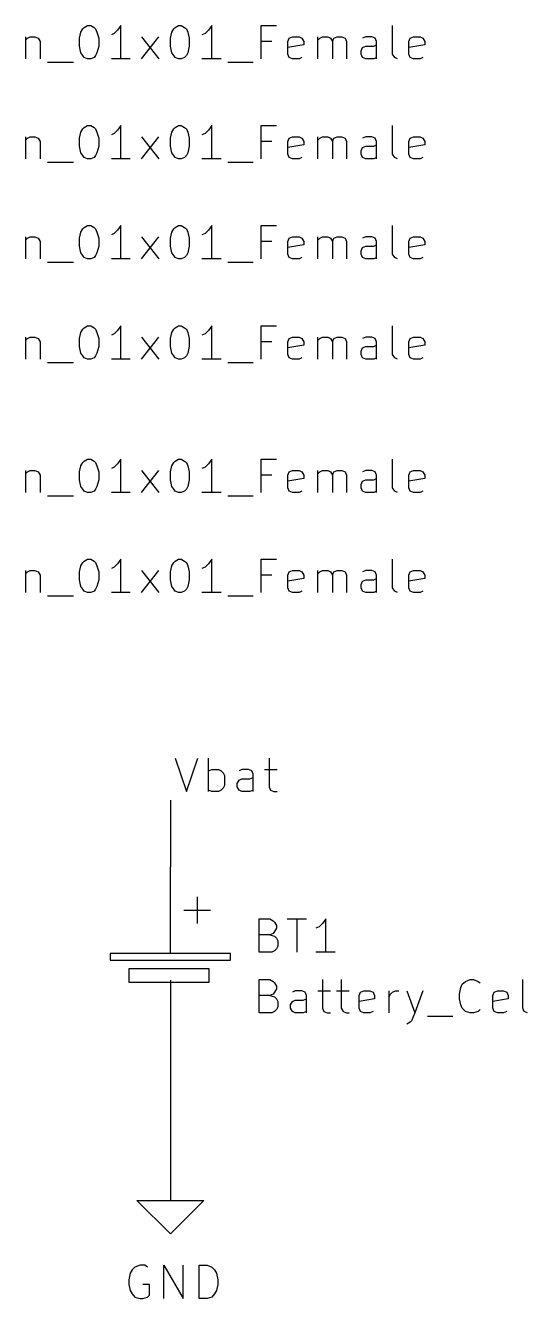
# Model space of a CAD drawing. Extents: x 0.4 to 11.3, y -7.9 to -0.4.
# Drawn here: x 6.983 to 7.735, y -5.997 to -4.089 of the extents above; entities that cross this region are included whole.
import ezdxf

# ---------------------------------------------------------------- set-up
doc = ezdxf.new("R2010")
doc.units = 0
doc.header["$MEASUREMENT"] = 0
for name, color, linetype in [('BLACK', 7, 'CONTINUOUS'), ('CYAN2', 4, 'CONTINUOUS'), ('GREEN2', 3, 'CONTINUOUS'), ('RED2', 1, 'CONTINUOUS')]:
    doc.layers.add(name, color=color, linetype=linetype)

msp = doc.modelspace()

# ---------------------------------------------------------------- linework, layer by layer
at = {"layer": 'BLACK', "linetype": 'CONTINUOUS'}
for p, q in [((7.207, -5.187), (7.224, -5.237)), ((7.224, -5.237), (7.241, -5.187)), ((7.257, -5.237), (7.257, -5.187)), ((7.348, -5.187), (7.348, -5.23)), ((7.257, -5.206), (7.262, -5.204)), ((7.262, -5.204), (7.272, -5.204)), ((7.272, -5.204), (7.276, -5.206)), ((7.276, -5.206), (7.279, -5.209)), ((7.307, -5.204), (7.303, -5.206)), ((7.317, -5.204), (7.307, -5.204)), ((7.322, -5.206), (7.317, -5.204)), ((7.324, -5.211), (7.322, -5.206)), ((7.341, -5.204), (7.36, -5.204)), ((7.279, -5.209), (7.281, -5.213)), ((7.281, -5.213), (7.281, -5.228)), ((7.3, -5.225), (7.303, -5.22)), ((7.3, -5.23), (7.3, -5.225)), ((7.303, -5.22), (7.307, -5.218)), ((7.307, -5.218), (7.319, -5.218)), ((7.319, -5.218), (7.324, -5.216)), ((7.324, -5.237), (7.324, -5.211)), ((7.262, -5.237), (7.257, -5.235)), ((7.272, -5.237), (7.262, -5.237)), ((7.276, -5.235), (7.272, -5.237)), ((7.279, -5.232), (7.276, -5.235)), ((7.281, -5.228), (7.279, -5.232)), ((7.303, -5.235), (7.3, -5.23)), ((7.307, -5.237), (7.303, -5.235)), ((7.319, -5.237), (7.307, -5.237)), ((7.324, -5.235), (7.319, -5.237)), ((7.348, -5.23), (7.35, -5.235)), ((7.35, -5.235), (7.355, -5.237)), ((7.355, -5.237), (7.36, -5.237))]:
    msp.add_line(p, q, dxfattribs=at)
at = {"layer": 'CYAN2', "linetype": 'CONTINUOUS'}
for p, q in [((7.064, -4.108), (7.066, -4.099)), ((7.066, -4.099), (7.069, -4.094)), ((7.069, -4.094), (7.071, -4.092)), ((7.071, -4.092), (7.076, -4.089)), ((7.076, -4.089), (7.081, -4.089)), ((7.081, -4.089), (7.086, -4.092)), ((7.086, -4.092), (7.088, -4.094)), ((7.088, -4.094), (7.09, -4.099)), ((7.09, -4.099), (7.093, -4.108)), ((7.116, -4.101), (7.112, -4.103)), ((7.121, -4.096), (7.116, -4.101)), ((7.126, -4.089), (7.121, -4.096)), ((7.126, -4.139), (7.126, -4.089)), ((7.2, -4.108), (7.202, -4.099)), ((7.202, -4.099), (7.205, -4.094)), ((7.205, -4.094), (7.207, -4.092)), ((7.207, -4.092), (7.212, -4.089)), ((7.212, -4.089), (7.216, -4.089)), ((7.216, -4.089), (7.221, -4.092)), ((7.221, -4.092), (7.224, -4.094)), ((7.224, -4.094), (7.226, -4.099)), ((7.226, -4.099), (7.228, -4.108)), ((7.252, -4.101), (7.247, -4.103)), ((7.257, -4.096), (7.252, -4.101)), ((7.262, -4.089), (7.257, -4.096)), ((7.262, -4.139), (7.262, -4.089)), ((7.336, -4.139), (7.336, -4.089)), ((7.336, -4.089), (7.359, -4.089)), ((7.533, -4.132), (7.533, -4.089)), ((6.983, -4.106), (6.983, -4.139)), ((6.983, -4.111), (6.986, -4.108)), ((6.986, -4.108), (6.99, -4.106)), ((6.99, -4.106), (6.997, -4.106)), ((6.997, -4.106), (7.002, -4.108)), ((7.002, -4.108), (7.005, -4.113)), ((7.005, -4.113), (7.005, -4.139)), ((7.064, -4.12), (7.064, -4.108)), ((7.066, -4.13), (7.064, -4.12)), ((7.093, -4.12), (7.09, -4.13)), ((7.093, -4.108), (7.093, -4.12)), ((7.157, -4.139), (7.183, -4.106)), ((7.157, -4.106), (7.183, -4.139)), ((7.2, -4.12), (7.2, -4.108)), ((7.202, -4.13), (7.2, -4.12)), ((7.228, -4.12), (7.226, -4.13)), ((7.228, -4.108), (7.228, -4.12)), ((7.352, -4.113), (7.336, -4.113)), ((7.376, -4.113), (7.378, -4.108)), ((7.376, -4.132), (7.376, -4.113)), ((7.4, -4.118), (7.376, -4.122)), ((7.378, -4.108), (7.383, -4.106)), ((7.383, -4.106), (7.393, -4.106)), ((7.393, -4.106), (7.397, -4.108)), ((7.397, -4.108), (7.4, -4.113)), ((7.4, -4.113), (7.4, -4.118)), ((7.421, -4.139), (7.421, -4.106)), ((7.421, -4.111), (7.424, -4.108)), ((7.424, -4.108), (7.428, -4.106)), ((7.428, -4.106), (7.436, -4.106)), ((7.436, -4.106), (7.44, -4.108)), ((7.44, -4.108), (7.443, -4.113)), ((7.443, -4.113), (7.445, -4.108)), ((7.443, -4.113), (7.443, -4.139)), ((7.445, -4.108), (7.45, -4.106)), ((7.45, -4.106), (7.457, -4.106)), ((7.457, -4.106), (7.462, -4.108)), ((7.462, -4.108), (7.464, -4.113)), ((7.464, -4.113), (7.464, -4.139)), ((7.493, -4.106), (7.488, -4.108)), ((7.488, -4.122), (7.493, -4.12)), ((7.502, -4.106), (7.493, -4.106)), ((7.493, -4.12), (7.505, -4.12)), ((7.507, -4.108), (7.502, -4.106)), ((7.505, -4.12), (7.509, -4.118)), ((7.509, -4.113), (7.507, -4.108)), ((7.509, -4.139), (7.509, -4.113)), ((7.557, -4.113), (7.559, -4.108)), ((7.557, -4.132), (7.557, -4.113)), ((7.581, -4.118), (7.557, -4.122)), ((7.559, -4.108), (7.564, -4.106)), ((7.564, -4.106), (7.574, -4.106)), ((7.574, -4.106), (7.578, -4.108)), ((7.578, -4.108), (7.581, -4.113)), ((7.581, -4.113), (7.581, -4.118)), ((7.069, -4.134), (7.066, -4.13)), ((7.071, -4.137), (7.069, -4.134)), ((7.076, -4.139), (7.071, -4.137)), ((7.081, -4.139), (7.076, -4.139)), ((7.086, -4.137), (7.081, -4.139)), ((7.088, -4.134), (7.086, -4.137)), ((7.09, -4.13), (7.088, -4.134)), ((7.14, -4.139), (7.112, -4.139)), ((7.205, -4.134), (7.202, -4.13)), ((7.207, -4.137), (7.205, -4.134)), ((7.212, -4.139), (7.207, -4.137)), ((7.216, -4.139), (7.212, -4.139)), ((7.221, -4.137), (7.216, -4.139)), ((7.224, -4.134), (7.221, -4.137)), ((7.226, -4.13), (7.224, -4.134)), ((7.276, -4.139), (7.247, -4.139)), ((7.378, -4.137), (7.376, -4.132)), ((7.383, -4.139), (7.378, -4.137)), ((7.393, -4.139), (7.383, -4.139)), ((7.397, -4.137), (7.393, -4.139)), ((7.486, -4.127), (7.488, -4.122)), ((7.486, -4.132), (7.486, -4.127)), ((7.488, -4.137), (7.486, -4.132)), ((7.493, -4.139), (7.488, -4.137)), ((7.505, -4.139), (7.493, -4.139)), ((7.509, -4.137), (7.505, -4.139)), ((7.536, -4.137), (7.533, -4.132)), ((7.54, -4.139), (7.536, -4.137)), ((7.559, -4.137), (7.557, -4.132)), ((7.564, -4.139), (7.559, -4.137)), ((7.574, -4.139), (7.564, -4.139)), ((7.578, -4.137), (7.574, -4.139)), ((7.016, -4.144), (7.055, -4.144)), ((7.286, -4.144), (7.324, -4.144)), ((7.064, -4.258), (7.066, -4.249)), ((7.066, -4.249), (7.069, -4.244)), ((7.069, -4.244), (7.071, -4.242)), ((7.071, -4.242), (7.076, -4.239)), ((7.076, -4.239), (7.081, -4.239)), ((7.081, -4.239), (7.086, -4.242)), ((7.086, -4.242), (7.088, -4.244)), ((7.088, -4.244), (7.09, -4.249)), ((7.09, -4.249), (7.093, -4.258)), ((7.116, -4.251), (7.112, -4.253)), ((7.121, -4.246), (7.116, -4.251)), ((7.126, -4.239), (7.121, -4.246)), ((7.126, -4.289), (7.126, -4.239)), ((7.2, -4.258), (7.202, -4.249)), ((7.202, -4.249), (7.205, -4.244)), ((7.205, -4.244), (7.207, -4.242)), ((7.207, -4.242), (7.212, -4.239)), ((7.212, -4.239), (7.216, -4.239)), ((7.216, -4.239), (7.221, -4.242)), ((7.221, -4.242), (7.224, -4.244)), ((7.224, -4.244), (7.226, -4.249)), ((7.226, -4.249), (7.228, -4.258)), ((7.252, -4.251), (7.247, -4.253)), ((7.257, -4.246), (7.252, -4.251)), ((7.262, -4.239), (7.257, -4.246)), ((7.262, -4.289), (7.262, -4.239)), ((7.336, -4.289), (7.336, -4.239)), ((7.336, -4.239), (7.359, -4.239)), ((7.533, -4.282), (7.533, -4.239)), ((6.983, -4.256), (6.983, -4.289)), ((6.983, -4.261), (6.986, -4.258)), ((6.986, -4.258), (6.99, -4.256)), ((6.99, -4.256), (6.997, -4.256)), ((6.997, -4.256), (7.002, -4.258)), ((7.002, -4.258), (7.005, -4.263)), ((7.005, -4.263), (7.005, -4.289)), ((7.064, -4.27), (7.064, -4.258)), ((7.066, -4.28), (7.064, -4.27)), ((7.093, -4.27), (7.09, -4.28)), ((7.093, -4.258), (7.093, -4.27)), ((7.157, -4.289), (7.183, -4.256)), ((7.157, -4.256), (7.183, -4.289)), ((7.2, -4.27), (7.2, -4.258)), ((7.202, -4.28), (7.2, -4.27)), ((7.228, -4.27), (7.226, -4.28)), ((7.228, -4.258), (7.228, -4.27)), ((7.352, -4.263), (7.336, -4.263)), ((7.376, -4.263), (7.378, -4.258)), ((7.376, -4.282), (7.376, -4.263)), ((7.4, -4.268), (7.376, -4.272)), ((7.378, -4.258), (7.383, -4.256)), ((7.383, -4.256), (7.393, -4.256)), ((7.393, -4.256), (7.397, -4.258)), ((7.397, -4.258), (7.4, -4.263)), ((7.4, -4.263), (7.4, -4.268)), ((7.421, -4.289), (7.421, -4.256)), ((7.421, -4.261), (7.424, -4.258)), ((7.424, -4.258), (7.428, -4.256)), ((7.428, -4.256), (7.436, -4.256)), ((7.436, -4.256), (7.44, -4.258)), ((7.44, -4.258), (7.443, -4.263)), ((7.443, -4.263), (7.445, -4.258)), ((7.443, -4.263), (7.443, -4.289)), ((7.445, -4.258), (7.45, -4.256)), ((7.45, -4.256), (7.457, -4.256)), ((7.457, -4.256), (7.462, -4.258)), ((7.462, -4.258), (7.464, -4.263)), ((7.464, -4.263), (7.464, -4.289)), ((7.486, -4.277), (7.488, -4.272)), ((7.493, -4.256), (7.488, -4.258)), ((7.488, -4.272), (7.493, -4.27)), ((7.502, -4.256), (7.493, -4.256)), ((7.493, -4.27), (7.505, -4.27)), ((7.507, -4.258), (7.502, -4.256)), ((7.505, -4.27), (7.509, -4.268)), ((7.509, -4.263), (7.507, -4.258)), ((7.509, -4.289), (7.509, -4.263)), ((7.557, -4.263), (7.559, -4.258)), ((7.557, -4.282), (7.557, -4.263)), ((7.581, -4.268), (7.557, -4.272)), ((7.559, -4.258), (7.564, -4.256)), ((7.564, -4.256), (7.574, -4.256)), ((7.574, -4.256), (7.578, -4.258)), ((7.578, -4.258), (7.581, -4.263)), ((7.581, -4.263), (7.581, -4.268)), ((7.069, -4.284), (7.066, -4.28)), ((7.071, -4.287), (7.069, -4.284)), ((7.076, -4.289), (7.071, -4.287)), ((7.081, -4.289), (7.076, -4.289)), ((7.086, -4.287), (7.081, -4.289)), ((7.088, -4.284), (7.086, -4.287)), ((7.09, -4.28), (7.088, -4.284)), ((7.14, -4.289), (7.112, -4.289)), ((7.205, -4.284), (7.202, -4.28)), ((7.207, -4.287), (7.205, -4.284)), ((7.212, -4.289), (7.207, -4.287)), ((7.216, -4.289), (7.212, -4.289)), ((7.221, -4.287), (7.216, -4.289)), ((7.224, -4.284), (7.221, -4.287)), ((7.226, -4.28), (7.224, -4.284)), ((7.276, -4.289), (7.247, -4.289)), ((7.378, -4.287), (7.376, -4.282)), ((7.383, -4.289), (7.378, -4.287)), ((7.393, -4.289), (7.383, -4.289)), ((7.397, -4.287), (7.393, -4.289)), ((7.486, -4.282), (7.486, -4.277)), ((7.488, -4.287), (7.486, -4.282)), ((7.493, -4.289), (7.488, -4.287)), ((7.505, -4.289), (7.493, -4.289)), ((7.509, -4.287), (7.505, -4.289)), ((7.536, -4.287), (7.533, -4.282)), ((7.54, -4.289), (7.536, -4.287)), ((7.559, -4.287), (7.557, -4.282)), ((7.564, -4.289), (7.559, -4.287)), ((7.574, -4.289), (7.564, -4.289)), ((7.578, -4.287), (7.574, -4.289)), ((7.016, -4.294), (7.055, -4.294)), ((7.286, -4.294), (7.324, -4.294)), ((6.983, -4.406), (6.983, -4.439)), ((6.986, -4.408), (6.99, -4.406)), ((6.99, -4.406), (6.997, -4.406)), ((6.997, -4.406), (7.002, -4.408)), ((7.064, -4.408), (7.066, -4.399)), ((7.066, -4.399), (7.069, -4.394)), ((7.069, -4.394), (7.071, -4.392)), ((7.071, -4.392), (7.076, -4.389)), ((7.076, -4.389), (7.081, -4.389)), ((7.081, -4.389), (7.086, -4.392)), ((7.086, -4.392), (7.088, -4.394)), ((7.088, -4.394), (7.09, -4.399)), ((7.09, -4.399), (7.093, -4.408)), ((7.116, -4.401), (7.112, -4.403)), ((7.121, -4.396), (7.116, -4.401)), ((7.126, -4.389), (7.121, -4.396)), ((7.126, -4.439), (7.126, -4.389)), ((7.157, -4.439), (7.183, -4.406)), ((7.157, -4.406), (7.183, -4.439)), ((7.2, -4.408), (7.202, -4.399)), ((7.202, -4.399), (7.205, -4.394)), ((7.205, -4.394), (7.207, -4.392)), ((7.207, -4.392), (7.212, -4.389)), ((7.212, -4.389), (7.216, -4.389)), ((7.216, -4.389), (7.221, -4.392)), ((7.221, -4.392), (7.224, -4.394)), ((7.224, -4.394), (7.226, -4.399)), ((7.226, -4.399), (7.228, -4.408)), ((7.252, -4.401), (7.247, -4.403)), ((7.257, -4.396), (7.252, -4.401)), ((7.262, -4.389), (7.257, -4.396)), ((7.262, -4.439), (7.262, -4.389)), ((7.336, -4.439), (7.336, -4.389)), ((7.336, -4.389), (7.359, -4.389)), ((7.378, -4.408), (7.383, -4.406)), ((7.383, -4.406), (7.393, -4.406)), ((7.393, -4.406), (7.397, -4.408)), ((7.421, -4.439), (7.421, -4.406)), ((7.424, -4.408), (7.428, -4.406)), ((7.428, -4.406), (7.436, -4.406)), ((7.436, -4.406), (7.44, -4.408)), ((7.445, -4.408), (7.45, -4.406)), ((7.45, -4.406), (7.457, -4.406)), ((7.457, -4.406), (7.462, -4.408)), ((7.493, -4.406), (7.488, -4.408)), ((7.502, -4.406), (7.493, -4.406)), ((7.507, -4.408), (7.502, -4.406)), ((7.533, -4.432), (7.533, -4.389)), ((7.559, -4.408), (7.564, -4.406)), ((7.564, -4.406), (7.574, -4.406)), ((7.574, -4.406), (7.578, -4.408)), ((6.983, -4.411), (6.986, -4.408)), ((7.002, -4.408), (7.005, -4.413)), ((7.005, -4.413), (7.005, -4.439)), ((7.064, -4.42), (7.064, -4.408)), ((7.066, -4.43), (7.064, -4.42)), ((7.093, -4.42), (7.09, -4.43)), ((7.093, -4.408), (7.093, -4.42)), ((7.2, -4.42), (7.2, -4.408)), ((7.202, -4.43), (7.2, -4.42)), ((7.228, -4.42), (7.226, -4.43)), ((7.228, -4.408), (7.228, -4.42)), ((7.352, -4.413), (7.336, -4.413)), ((7.376, -4.413), (7.378, -4.408)), ((7.376, -4.432), (7.376, -4.413)), ((7.4, -4.418), (7.376, -4.422)), ((7.397, -4.408), (7.4, -4.413)), ((7.4, -4.413), (7.4, -4.418)), ((7.421, -4.411), (7.424, -4.408)), ((7.44, -4.408), (7.443, -4.413)), ((7.443, -4.413), (7.445, -4.408)), ((7.443, -4.413), (7.443, -4.439)), ((7.462, -4.408), (7.464, -4.413)), ((7.464, -4.413), (7.464, -4.439)), ((7.486, -4.427), (7.488, -4.422)), ((7.488, -4.422), (7.493, -4.42)), ((7.493, -4.42), (7.505, -4.42)), ((7.505, -4.42), (7.509, -4.418)), ((7.509, -4.413), (7.507, -4.408)), ((7.509, -4.439), (7.509, -4.413)), ((7.557, -4.413), (7.559, -4.408)), ((7.557, -4.432), (7.557, -4.413)), ((7.581, -4.418), (7.557, -4.422)), ((7.578, -4.408), (7.581, -4.413)), ((7.581, -4.413), (7.581, -4.418)), ((7.016, -4.444), (7.055, -4.444)), ((7.069, -4.434), (7.066, -4.43)), ((7.071, -4.437), (7.069, -4.434)), ((7.076, -4.439), (7.071, -4.437)), ((7.081, -4.439), (7.076, -4.439)), ((7.086, -4.437), (7.081, -4.439)), ((7.088, -4.434), (7.086, -4.437)), ((7.09, -4.43), (7.088, -4.434)), ((7.14, -4.439), (7.112, -4.439)), ((7.205, -4.434), (7.202, -4.43)), ((7.207, -4.437), (7.205, -4.434)), ((7.212, -4.439), (7.207, -4.437)), ((7.216, -4.439), (7.212, -4.439)), ((7.221, -4.437), (7.216, -4.439)), ((7.224, -4.434), (7.221, -4.437)), ((7.226, -4.43), (7.224, -4.434)), ((7.276, -4.439), (7.247, -4.439)), ((7.286, -4.444), (7.324, -4.444)), ((7.378, -4.437), (7.376, -4.432)), ((7.383, -4.439), (7.378, -4.437)), ((7.393, -4.439), (7.383, -4.439)), ((7.397, -4.437), (7.393, -4.439)), ((7.486, -4.432), (7.486, -4.427)), ((7.488, -4.437), (7.486, -4.432)), ((7.493, -4.439), (7.488, -4.437)), ((7.505, -4.439), (7.493, -4.439)), ((7.509, -4.437), (7.505, -4.439)), ((7.536, -4.437), (7.533, -4.432)), ((7.54, -4.439), (7.536, -4.437)), ((7.559, -4.437), (7.557, -4.432)), ((7.564, -4.439), (7.559, -4.437)), ((7.574, -4.439), (7.564, -4.439)), ((7.578, -4.437), (7.574, -4.439)), ((7.071, -4.542), (7.076, -4.539)), ((7.076, -4.539), (7.081, -4.539)), ((7.081, -4.539), (7.086, -4.542)), ((7.126, -4.539), (7.121, -4.546)), ((7.126, -4.589), (7.126, -4.539)), ((7.207, -4.542), (7.212, -4.539)), ((7.212, -4.539), (7.216, -4.539)), ((7.216, -4.539), (7.221, -4.542)), ((7.262, -4.539), (7.257, -4.546)), ((7.262, -4.589), (7.262, -4.539)), ((7.336, -4.589), (7.336, -4.539)), ((7.336, -4.539), (7.359, -4.539)), ((7.533, -4.582), (7.533, -4.539)), ((6.983, -4.556), (6.983, -4.589)), ((6.983, -4.561), (6.986, -4.558)), ((6.986, -4.558), (6.99, -4.556)), ((6.99, -4.556), (6.997, -4.556)), ((6.997, -4.556), (7.002, -4.558)), ((7.002, -4.558), (7.005, -4.563)), ((7.064, -4.558), (7.066, -4.549)), ((7.064, -4.57), (7.064, -4.558)), ((7.066, -4.549), (7.069, -4.544)), ((7.069, -4.544), (7.071, -4.542)), ((7.086, -4.542), (7.088, -4.544)), ((7.088, -4.544), (7.09, -4.549)), ((7.09, -4.549), (7.093, -4.558)), ((7.093, -4.558), (7.093, -4.57)), ((7.116, -4.551), (7.112, -4.553)), ((7.121, -4.546), (7.116, -4.551)), ((7.157, -4.589), (7.183, -4.556)), ((7.157, -4.556), (7.183, -4.589)), ((7.2, -4.558), (7.202, -4.549)), ((7.2, -4.57), (7.2, -4.558)), ((7.202, -4.549), (7.205, -4.544)), ((7.205, -4.544), (7.207, -4.542)), ((7.221, -4.542), (7.224, -4.544)), ((7.224, -4.544), (7.226, -4.549)), ((7.226, -4.549), (7.228, -4.558)), ((7.228, -4.558), (7.228, -4.57)), ((7.252, -4.551), (7.247, -4.553)), ((7.257, -4.546), (7.252, -4.551)), ((7.376, -4.563), (7.378, -4.558)), ((7.378, -4.558), (7.383, -4.556)), ((7.383, -4.556), (7.393, -4.556)), ((7.393, -4.556), (7.397, -4.558)), ((7.397, -4.558), (7.4, -4.563)), ((7.421, -4.589), (7.421, -4.556)), ((7.421, -4.561), (7.424, -4.558)), ((7.424, -4.558), (7.428, -4.556)), ((7.428, -4.556), (7.436, -4.556)), ((7.436, -4.556), (7.44, -4.558)), ((7.44, -4.558), (7.443, -4.563)), ((7.443, -4.563), (7.445, -4.558)), ((7.445, -4.558), (7.45, -4.556)), ((7.45, -4.556), (7.457, -4.556)), ((7.457, -4.556), (7.462, -4.558)), ((7.462, -4.558), (7.464, -4.563)), ((7.493, -4.556), (7.488, -4.558)), ((7.502, -4.556), (7.493, -4.556)), ((7.507, -4.558), (7.502, -4.556)), ((7.509, -4.563), (7.507, -4.558)), ((7.557, -4.563), (7.559, -4.558)), ((7.559, -4.558), (7.564, -4.556)), ((7.564, -4.556), (7.574, -4.556)), ((7.574, -4.556), (7.578, -4.558)), ((7.578, -4.558), (7.581, -4.563)), ((7.005, -4.563), (7.005, -4.589)), ((7.066, -4.58), (7.064, -4.57)), ((7.093, -4.57), (7.09, -4.58)), ((7.202, -4.58), (7.2, -4.57)), ((7.228, -4.57), (7.226, -4.58)), ((7.352, -4.563), (7.336, -4.563)), ((7.376, -4.582), (7.376, -4.563)), ((7.4, -4.568), (7.376, -4.572)), ((7.4, -4.563), (7.4, -4.568)), ((7.443, -4.563), (7.443, -4.589)), ((7.464, -4.563), (7.464, -4.589)), ((7.486, -4.577), (7.488, -4.572)), ((7.486, -4.582), (7.486, -4.577)), ((7.488, -4.572), (7.493, -4.57)), ((7.493, -4.57), (7.505, -4.57)), ((7.505, -4.57), (7.509, -4.568)), ((7.509, -4.589), (7.509, -4.563)), ((7.557, -4.582), (7.557, -4.563)), ((7.581, -4.568), (7.557, -4.572)), ((7.581, -4.563), (7.581, -4.568)), ((7.016, -4.594), (7.055, -4.594)), ((7.069, -4.584), (7.066, -4.58)), ((7.071, -4.587), (7.069, -4.584)), ((7.076, -4.589), (7.071, -4.587)), ((7.081, -4.589), (7.076, -4.589)), ((7.086, -4.587), (7.081, -4.589)), ((7.088, -4.584), (7.086, -4.587)), ((7.09, -4.58), (7.088, -4.584)), ((7.14, -4.589), (7.112, -4.589)), ((7.205, -4.584), (7.202, -4.58)), ((7.207, -4.587), (7.205, -4.584)), ((7.212, -4.589), (7.207, -4.587)), ((7.216, -4.589), (7.212, -4.589)), ((7.221, -4.587), (7.216, -4.589)), ((7.224, -4.584), (7.221, -4.587)), ((7.226, -4.58), (7.224, -4.584)), ((7.276, -4.589), (7.247, -4.589)), ((7.286, -4.594), (7.324, -4.594)), ((7.378, -4.587), (7.376, -4.582)), ((7.383, -4.589), (7.378, -4.587)), ((7.393, -4.589), (7.383, -4.589)), ((7.397, -4.587), (7.393, -4.589)), ((7.488, -4.587), (7.486, -4.582)), ((7.493, -4.589), (7.488, -4.587)), ((7.505, -4.589), (7.493, -4.589)), ((7.509, -4.587), (7.505, -4.589)), ((7.536, -4.587), (7.533, -4.582)), ((7.54, -4.589), (7.536, -4.587)), ((7.559, -4.587), (7.557, -4.582)), ((7.564, -4.589), (7.559, -4.587)), ((7.574, -4.589), (7.564, -4.589)), ((7.578, -4.587), (7.574, -4.589)), ((7.064, -4.758), (7.066, -4.749)), ((7.066, -4.749), (7.069, -4.744)), ((7.069, -4.744), (7.071, -4.742)), ((7.071, -4.742), (7.076, -4.739)), ((7.076, -4.739), (7.081, -4.739)), ((7.081, -4.739), (7.086, -4.742)), ((7.086, -4.742), (7.088, -4.744)), ((7.088, -4.744), (7.09, -4.749)), ((7.09, -4.749), (7.093, -4.758)), ((7.121, -4.746), (7.116, -4.751)), ((7.126, -4.739), (7.121, -4.746)), ((7.126, -4.789), (7.126, -4.739)), ((7.2, -4.758), (7.202, -4.749)), ((7.202, -4.749), (7.205, -4.744)), ((7.205, -4.744), (7.207, -4.742)), ((7.207, -4.742), (7.212, -4.739)), ((7.212, -4.739), (7.216, -4.739)), ((7.216, -4.739), (7.221, -4.742)), ((7.221, -4.742), (7.224, -4.744)), ((7.224, -4.744), (7.226, -4.749)), ((7.226, -4.749), (7.228, -4.758)), ((7.257, -4.746), (7.252, -4.751)), ((7.262, -4.739), (7.257, -4.746)), ((7.262, -4.789), (7.262, -4.739)), ((7.336, -4.789), (7.336, -4.739)), ((7.336, -4.739), (7.359, -4.739)), ((7.533, -4.782), (7.533, -4.739)), ((6.983, -4.756), (6.983, -4.789)), ((6.983, -4.761), (6.986, -4.758)), ((6.986, -4.758), (6.99, -4.756)), ((6.99, -4.756), (6.997, -4.756)), ((6.997, -4.756), (7.002, -4.758)), ((7.002, -4.758), (7.005, -4.763)), ((7.005, -4.763), (7.005, -4.789)), ((7.064, -4.77), (7.064, -4.758)), ((7.093, -4.758), (7.093, -4.77)), ((7.116, -4.751), (7.112, -4.753)), ((7.157, -4.789), (7.183, -4.756)), ((7.157, -4.756), (7.183, -4.789)), ((7.2, -4.77), (7.2, -4.758)), ((7.228, -4.758), (7.228, -4.77)), ((7.252, -4.751), (7.247, -4.753)), ((7.352, -4.763), (7.336, -4.763)), ((7.376, -4.763), (7.378, -4.758)), ((7.376, -4.782), (7.376, -4.763)), ((7.4, -4.768), (7.376, -4.772)), ((7.378, -4.758), (7.383, -4.756)), ((7.383, -4.756), (7.393, -4.756)), ((7.393, -4.756), (7.397, -4.758)), ((7.397, -4.758), (7.4, -4.763)), ((7.4, -4.763), (7.4, -4.768)), ((7.421, -4.789), (7.421, -4.756)), ((7.421, -4.761), (7.424, -4.758)), ((7.424, -4.758), (7.428, -4.756)), ((7.428, -4.756), (7.436, -4.756)), ((7.436, -4.756), (7.44, -4.758)), ((7.44, -4.758), (7.443, -4.763)), ((7.443, -4.763), (7.445, -4.758)), ((7.443, -4.763), (7.443, -4.789)), ((7.445, -4.758), (7.45, -4.756)), ((7.45, -4.756), (7.457, -4.756)), ((7.457, -4.756), (7.462, -4.758)), ((7.462, -4.758), (7.464, -4.763)), ((7.464, -4.763), (7.464, -4.789)), ((7.493, -4.756), (7.488, -4.758)), ((7.502, -4.756), (7.493, -4.756)), ((7.507, -4.758), (7.502, -4.756)), ((7.505, -4.77), (7.509, -4.768)), ((7.509, -4.763), (7.507, -4.758)), ((7.509, -4.789), (7.509, -4.763)), ((7.557, -4.763), (7.559, -4.758)), ((7.557, -4.782), (7.557, -4.763)), ((7.581, -4.768), (7.557, -4.772)), ((7.559, -4.758), (7.564, -4.756)), ((7.564, -4.756), (7.574, -4.756)), ((7.574, -4.756), (7.578, -4.758)), ((7.578, -4.758), (7.581, -4.763)), ((7.581, -4.763), (7.581, -4.768)), ((7.066, -4.78), (7.064, -4.77)), ((7.069, -4.784), (7.066, -4.78)), ((7.071, -4.787), (7.069, -4.784)), ((7.076, -4.789), (7.071, -4.787)), ((7.081, -4.789), (7.076, -4.789)), ((7.086, -4.787), (7.081, -4.789)), ((7.088, -4.784), (7.086, -4.787)), ((7.09, -4.78), (7.088, -4.784)), ((7.093, -4.77), (7.09, -4.78)), ((7.14, -4.789), (7.112, -4.789)), ((7.202, -4.78), (7.2, -4.77)), ((7.205, -4.784), (7.202, -4.78)), ((7.207, -4.787), (7.205, -4.784)), ((7.212, -4.789), (7.207, -4.787)), ((7.216, -4.789), (7.212, -4.789)), ((7.221, -4.787), (7.216, -4.789)), ((7.224, -4.784), (7.221, -4.787)), ((7.226, -4.78), (7.224, -4.784)), ((7.228, -4.77), (7.226, -4.78)), ((7.276, -4.789), (7.247, -4.789)), ((7.378, -4.787), (7.376, -4.782)), ((7.383, -4.789), (7.378, -4.787)), ((7.393, -4.789), (7.383, -4.789)), ((7.397, -4.787), (7.393, -4.789)), ((7.486, -4.777), (7.488, -4.772)), ((7.486, -4.782), (7.486, -4.777)), ((7.488, -4.787), (7.486, -4.782)), ((7.488, -4.772), (7.493, -4.77)), ((7.493, -4.789), (7.488, -4.787)), ((7.493, -4.77), (7.505, -4.77)), ((7.505, -4.789), (7.493, -4.789)), ((7.509, -4.787), (7.505, -4.789)), ((7.536, -4.787), (7.533, -4.782)), ((7.54, -4.789), (7.536, -4.787)), ((7.559, -4.787), (7.557, -4.782)), ((7.564, -4.789), (7.559, -4.787)), ((7.574, -4.789), (7.564, -4.789)), ((7.578, -4.787), (7.574, -4.789)), ((7.016, -4.794), (7.055, -4.794)), ((7.286, -4.794), (7.324, -4.794)), ((7.064, -4.908), (7.066, -4.899)), ((7.066, -4.899), (7.069, -4.894)), ((7.069, -4.894), (7.071, -4.892)), ((7.071, -4.892), (7.076, -4.889)), ((7.076, -4.889), (7.081, -4.889)), ((7.081, -4.889), (7.086, -4.892)), ((7.086, -4.892), (7.088, -4.894)), ((7.088, -4.894), (7.09, -4.899)), ((7.09, -4.899), (7.093, -4.908)), ((7.116, -4.901), (7.112, -4.903)), ((7.121, -4.896), (7.116, -4.901)), ((7.126, -4.889), (7.121, -4.896)), ((7.126, -4.939), (7.126, -4.889)), ((7.2, -4.908), (7.202, -4.899)), ((7.202, -4.899), (7.205, -4.894)), ((7.205, -4.894), (7.207, -4.892)), ((7.207, -4.892), (7.212, -4.889)), ((7.212, -4.889), (7.216, -4.889)), ((7.216, -4.889), (7.221, -4.892)), ((7.221, -4.892), (7.224, -4.894)), ((7.224, -4.894), (7.226, -4.899)), ((7.226, -4.899), (7.228, -4.908)), ((7.252, -4.901), (7.247, -4.903)), ((7.257, -4.896), (7.252, -4.901)), ((7.262, -4.889), (7.257, -4.896)), ((7.262, -4.939), (7.262, -4.889)), ((7.336, -4.939), (7.336, -4.889)), ((7.336, -4.889), (7.359, -4.889)), ((7.533, -4.932), (7.533, -4.889)), ((6.983, -4.906), (6.983, -4.939)), ((6.983, -4.911), (6.986, -4.908)), ((6.986, -4.908), (6.99, -4.906)), ((6.99, -4.906), (6.997, -4.906)), ((6.997, -4.906), (7.002, -4.908)), ((7.002, -4.908), (7.005, -4.913)), ((7.005, -4.913), (7.005, -4.939)), ((7.064, -4.92), (7.064, -4.908)), ((7.066, -4.93), (7.064, -4.92)), ((7.093, -4.92), (7.09, -4.93)), ((7.093, -4.908), (7.093, -4.92)), ((7.157, -4.939), (7.183, -4.906)), ((7.157, -4.906), (7.183, -4.939)), ((7.2, -4.92), (7.2, -4.908)), ((7.202, -4.93), (7.2, -4.92)), ((7.228, -4.92), (7.226, -4.93)), ((7.228, -4.908), (7.228, -4.92)), ((7.352, -4.913), (7.336, -4.913)), ((7.376, -4.913), (7.378, -4.908)), ((7.376, -4.932), (7.376, -4.913)), ((7.4, -4.918), (7.376, -4.922)), ((7.378, -4.908), (7.383, -4.906)), ((7.383, -4.906), (7.393, -4.906)), ((7.393, -4.906), (7.397, -4.908)), ((7.397, -4.908), (7.4, -4.913)), ((7.4, -4.913), (7.4, -4.918)), ((7.421, -4.939), (7.421, -4.906)), ((7.421, -4.911), (7.424, -4.908)), ((7.424, -4.908), (7.428, -4.906)), ((7.428, -4.906), (7.436, -4.906)), ((7.436, -4.906), (7.44, -4.908)), ((7.44, -4.908), (7.443, -4.913)), ((7.443, -4.913), (7.445, -4.908)), ((7.443, -4.913), (7.443, -4.939)), ((7.445, -4.908), (7.45, -4.906)), ((7.45, -4.906), (7.457, -4.906)), ((7.457, -4.906), (7.462, -4.908)), ((7.462, -4.908), (7.464, -4.913)), ((7.464, -4.913), (7.464, -4.939)), ((7.486, -4.927), (7.488, -4.922)), ((7.493, -4.906), (7.488, -4.908)), ((7.488, -4.922), (7.493, -4.92)), ((7.502, -4.906), (7.493, -4.906)), ((7.493, -4.92), (7.505, -4.92)), ((7.507, -4.908), (7.502, -4.906)), ((7.505, -4.92), (7.509, -4.918)), ((7.509, -4.913), (7.507, -4.908)), ((7.509, -4.939), (7.509, -4.913)), ((7.557, -4.913), (7.559, -4.908)), ((7.557, -4.932), (7.557, -4.913)), ((7.581, -4.918), (7.557, -4.922)), ((7.559, -4.908), (7.564, -4.906)), ((7.564, -4.906), (7.574, -4.906)), ((7.574, -4.906), (7.578, -4.908)), ((7.578, -4.908), (7.581, -4.913)), ((7.581, -4.913), (7.581, -4.918)), ((7.069, -4.934), (7.066, -4.93)), ((7.071, -4.937), (7.069, -4.934)), ((7.076, -4.939), (7.071, -4.937)), ((7.081, -4.939), (7.076, -4.939)), ((7.086, -4.937), (7.081, -4.939)), ((7.088, -4.934), (7.086, -4.937)), ((7.09, -4.93), (7.088, -4.934)), ((7.14, -4.939), (7.112, -4.939)), ((7.205, -4.934), (7.202, -4.93)), ((7.207, -4.937), (7.205, -4.934)), ((7.212, -4.939), (7.207, -4.937)), ((7.216, -4.939), (7.212, -4.939)), ((7.221, -4.937), (7.216, -4.939)), ((7.224, -4.934), (7.221, -4.937)), ((7.226, -4.93), (7.224, -4.934)), ((7.276, -4.939), (7.247, -4.939)), ((7.378, -4.937), (7.376, -4.932)), ((7.383, -4.939), (7.378, -4.937)), ((7.393, -4.939), (7.383, -4.939)), ((7.397, -4.937), (7.393, -4.939)), ((7.486, -4.932), (7.486, -4.927)), ((7.488, -4.937), (7.486, -4.932)), ((7.493, -4.939), (7.488, -4.937)), ((7.505, -4.939), (7.493, -4.939)), ((7.509, -4.937), (7.505, -4.939)), ((7.536, -4.937), (7.533, -4.932)), ((7.54, -4.939), (7.536, -4.937)), ((7.559, -4.937), (7.557, -4.932)), ((7.564, -4.939), (7.559, -4.937)), ((7.574, -4.939), (7.564, -4.939)), ((7.578, -4.937), (7.574, -4.939)), ((7.016, -4.944), (7.055, -4.944)), ((7.286, -4.944), (7.324, -4.944)), ((7.333, -5.478), (7.333, -5.428)), ((7.333, -5.428), (7.349, -5.428)), ((7.349, -5.428), (7.354, -5.431)), ((7.354, -5.431), (7.356, -5.433)), ((7.356, -5.433), (7.359, -5.438)), ((7.375, -5.428), (7.404, -5.428)), ((7.39, -5.478), (7.39, -5.428)), ((7.428, -5.435), (7.423, -5.44)), ((7.433, -5.428), (7.428, -5.435)), ((7.433, -5.478), (7.433, -5.428)), ((7.349, -5.452), (7.333, -5.452)), ((7.354, -5.45), (7.349, -5.452)), ((7.349, -5.452), (7.356, -5.454)), ((7.356, -5.447), (7.354, -5.45)), ((7.359, -5.442), (7.356, -5.447)), ((7.356, -5.454), (7.359, -5.457)), ((7.359, -5.438), (7.359, -5.442)), ((7.423, -5.44), (7.418, -5.442)), ((7.359, -5.473), (7.356, -5.476)), ((7.359, -5.457), (7.361, -5.461)), ((7.361, -5.469), (7.359, -5.473)), ((7.361, -5.461), (7.361, -5.469)), ((7.352, -5.478), (7.333, -5.478)), ((7.356, -5.476), (7.352, -5.478)), ((7.447, -5.478), (7.418, -5.478)), ((7.333, -5.569), (7.333, -5.519)), ((7.333, -5.519), (7.349, -5.519)), ((7.349, -5.519), (7.354, -5.522)), ((7.354, -5.522), (7.356, -5.524)), ((7.356, -5.524), (7.359, -5.529)), ((7.359, -5.533), (7.356, -5.538)), ((7.359, -5.529), (7.359, -5.533)), ((7.428, -5.519), (7.428, -5.562)), ((7.456, -5.519), (7.456, -5.562)), ((7.633, -5.541), (7.635, -5.531)), ((7.635, -5.531), (7.637, -5.526)), ((7.637, -5.526), (7.642, -5.522)), ((7.642, -5.522), (7.649, -5.519)), ((7.649, -5.519), (7.654, -5.519)), ((7.654, -5.519), (7.661, -5.522)), ((7.661, -5.522), (7.664, -5.524)), ((7.728, -5.562), (7.728, -5.519)), ((7.349, -5.543), (7.333, -5.543)), ((7.354, -5.541), (7.349, -5.543)), ((7.349, -5.543), (7.356, -5.545)), ((7.356, -5.538), (7.354, -5.541)), ((7.356, -5.545), (7.359, -5.548)), ((7.359, -5.548), (7.361, -5.552)), ((7.361, -5.552), (7.361, -5.56)), ((7.38, -5.557), (7.383, -5.552)), ((7.387, -5.536), (7.383, -5.538)), ((7.383, -5.552), (7.387, -5.55)), ((7.397, -5.536), (7.387, -5.536)), ((7.387, -5.55), (7.399, -5.55)), ((7.402, -5.538), (7.397, -5.536)), ((7.399, -5.55), (7.404, -5.548)), ((7.404, -5.543), (7.402, -5.538)), ((7.404, -5.569), (7.404, -5.543)), ((7.421, -5.536), (7.44, -5.536)), ((7.449, -5.536), (7.468, -5.536)), ((7.483, -5.543), (7.485, -5.538)), ((7.483, -5.562), (7.483, -5.543)), ((7.506, -5.548), (7.483, -5.552)), ((7.485, -5.538), (7.49, -5.536)), ((7.49, -5.536), (7.499, -5.536)), ((7.499, -5.536), (7.504, -5.538)), ((7.504, -5.538), (7.506, -5.543)), ((7.506, -5.543), (7.506, -5.548)), ((7.528, -5.569), (7.528, -5.536)), ((7.528, -5.545), (7.53, -5.541)), ((7.53, -5.541), (7.533, -5.538)), ((7.533, -5.538), (7.537, -5.536)), ((7.537, -5.536), (7.542, -5.536)), ((7.554, -5.536), (7.566, -5.569)), ((7.578, -5.536), (7.566, -5.569)), ((7.633, -5.548), (7.633, -5.541)), ((7.635, -5.557), (7.633, -5.548)), ((7.683, -5.543), (7.685, -5.538)), ((7.683, -5.562), (7.683, -5.543)), ((7.706, -5.548), (7.683, -5.552)), ((7.685, -5.538), (7.69, -5.536)), ((7.69, -5.536), (7.699, -5.536)), ((7.699, -5.536), (7.704, -5.538)), ((7.704, -5.538), (7.706, -5.543)), ((7.706, -5.543), (7.706, -5.548)), ((7.352, -5.569), (7.333, -5.569)), ((7.356, -5.567), (7.352, -5.569)), ((7.359, -5.564), (7.356, -5.567)), ((7.361, -5.56), (7.359, -5.564)), ((7.38, -5.562), (7.38, -5.557)), ((7.383, -5.567), (7.38, -5.562)), ((7.387, -5.569), (7.383, -5.567)), ((7.399, -5.569), (7.387, -5.569)), ((7.404, -5.567), (7.399, -5.569)), ((7.428, -5.562), (7.43, -5.567)), ((7.43, -5.567), (7.435, -5.569)), ((7.435, -5.569), (7.44, -5.569)), ((7.456, -5.562), (7.459, -5.567)), ((7.459, -5.567), (7.464, -5.569)), ((7.464, -5.569), (7.468, -5.569)), ((7.485, -5.567), (7.483, -5.562)), ((7.49, -5.569), (7.485, -5.567)), ((7.499, -5.569), (7.49, -5.569)), ((7.504, -5.567), (7.499, -5.569)), ((7.566, -5.569), (7.561, -5.581)), ((7.637, -5.562), (7.635, -5.557)), ((7.642, -5.567), (7.637, -5.562)), ((7.649, -5.569), (7.642, -5.567)), ((7.654, -5.569), (7.649, -5.569)), ((7.661, -5.567), (7.654, -5.569)), ((7.664, -5.564), (7.661, -5.567)), ((7.685, -5.567), (7.683, -5.562)), ((7.69, -5.569), (7.685, -5.567)), ((7.699, -5.569), (7.69, -5.569)), ((7.704, -5.567), (7.699, -5.569)), ((7.73, -5.567), (7.728, -5.562)), ((7.735, -5.569), (7.73, -5.567)), ((7.559, -5.583), (7.554, -5.586)), ((7.561, -5.581), (7.559, -5.583)), ((7.585, -5.574), (7.623, -5.574)), ((7.147, -5.95), (7.143, -5.954)), ((7.155, -5.947), (7.147, -5.95)), ((7.162, -5.947), (7.155, -5.947)), ((7.166, -5.95), (7.162, -5.947)), ((7.19, -5.997), (7.19, -5.947)), ((7.19, -5.947), (7.219, -5.997)), ((7.219, -5.997), (7.219, -5.947)), ((7.243, -5.997), (7.243, -5.947)), ((7.243, -5.947), (7.255, -5.947)), ((7.255, -5.947), (7.262, -5.95)), ((7.262, -5.95), (7.266, -5.954)), ((7.14, -5.959), (7.138, -5.969)), ((7.138, -5.969), (7.138, -5.976)), ((7.143, -5.954), (7.14, -5.959)), ((7.266, -5.954), (7.269, -5.959)), ((7.269, -5.959), (7.271, -5.969)), ((7.271, -5.969), (7.271, -5.976)), ((7.138, -5.976), (7.14, -5.985)), ((7.14, -5.985), (7.143, -5.99)), ((7.143, -5.99), (7.147, -5.995)), ((7.169, -5.976), (7.159, -5.976)), ((7.169, -5.992), (7.169, -5.976)), ((7.266, -5.99), (7.262, -5.995)), ((7.269, -5.985), (7.266, -5.99)), ((7.271, -5.976), (7.269, -5.985)), ((7.147, -5.995), (7.155, -5.997)), ((7.155, -5.997), (7.159, -5.997)), ((7.159, -5.997), (7.166, -5.995)), ((7.166, -5.995), (7.169, -5.992)), ((7.255, -5.997), (7.243, -5.997)), ((7.262, -5.995), (7.255, -5.997))]:
    msp.add_line(p, q, dxfattribs=at)
at = {"layer": 'GREEN2', "linetype": 'CONTINUOUS'}
for p, q in [((7.2, -5.25), (7.2, -5.35)), ((7.2, -5.65), (7.2, -5.8))]:
    msp.add_line(p, q, dxfattribs=at)
at = {"layer": 'RED2', "linetype": 'CONTINUOUS'}
for p, q in [((7.2, -5.45), (7.2, -5.35)), ((7.24, -5.395), (7.24, -5.435)), ((7.22, -5.415), (7.26, -5.415)), ((7.2, -5.48), (7.2, -5.45)), ((7.11, -5.48), (7.11, -5.49)), ((7.29, -5.48), (7.11, -5.48)), ((7.11, -5.49), (7.29, -5.49)), ((7.29, -5.49), (7.29, -5.48)), ((7.138, -5.503), (7.138, -5.523)), ((7.258, -5.503), (7.138, -5.503)), ((7.258, -5.523), (7.258, -5.503)), ((7.138, -5.523), (7.258, -5.523)), ((7.2, -5.52), (7.2, -5.55)), ((7.2, -5.55), (7.2, -5.65)), ((7.2, -5.8), (7.2, -5.85)), ((7.2, -5.9), (7.15, -5.85)), ((7.15, -5.85), (7.2, -5.85)), ((7.2, -5.85), (7.25, -5.85)), ((7.25, -5.85), (7.2, -5.9))]:
    msp.add_line(p, q, dxfattribs=at)

doc.saveas('drawing.dxf')
